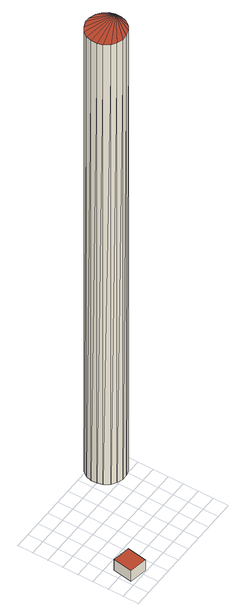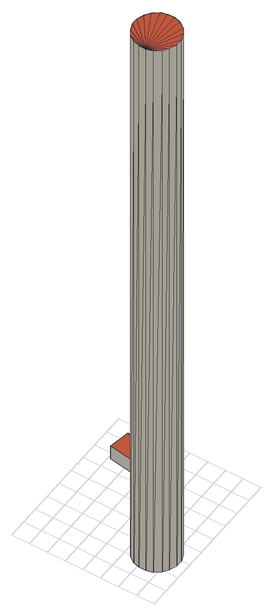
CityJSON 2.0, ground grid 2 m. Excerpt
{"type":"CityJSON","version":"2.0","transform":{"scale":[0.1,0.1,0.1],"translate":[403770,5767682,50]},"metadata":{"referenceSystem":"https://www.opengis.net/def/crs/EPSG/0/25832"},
"CityObjects":{
"building1":{"type":"Building","attributes":{"Gemeindeschluessel":"05515000","Geometrietyp2DReferenz":"3000","function":"31001_2500","roofType":"1000","measuredHeight":1.74},"address":[{"country":"Germany","locality":"Münster","thoroughfareNumber":"12a","thoroughfareName":"Ächterhoek"}],"geometry":[{"type":"Solid","lod":"2","boundaries":[[[[0,1,2,3]],[[4,5,1,0]],[[6,7,5,4]],[[3,2,7,6]],[[4,0,3,6]],[[1,5,7,2]]]],"semantics":{"surfaces":[{"type":"WallSurface"},{"type":"RoofSurface"},{"type":"GroundSurface"}],"values":[[0,0,0,0,1,2]]}}]},
"building2":{"type":"Building","attributes":{"Geometrietyp2DReferenz":"1000","Gemeindeschluessel":"05515000","function":"51002_1220","roofType":"9999","measuredHeight":70.73},"geometry":[{"type":"Solid","lod":"2","boundaries":[[[[8,9,10]],[[9,11,10]],[[12,13,8]],[[13,9,8]],[[14,15,12]],[[15,13,12]],[[16,17,14]],[[17,15,14]],[[18,19,16]],[[19,17,16]],[[20,21,18]],[[21,19,18]],[[22,23,20]],[[23,21,20]],[[24,25,22]],[[25,23,22]],[[26,27,24]],[[27,25,24]],[[28,29,26]],[[29,27,26]],[[30,31,28]],[[31,29,28]],[[32,33,30]],[[33,31,30]],[[34,35,32]],[[35,33,32]],[[36,37,34]],[[37,35,34]],[[38,39,36]],[[39,37,36]],[[40,41,38]],[[41,39,38]],[[42,43,40]],[[43,41,40]],[[44,45,42]],[[45,43,42]],[[46,47,44]],[[47,45,44]],[[10,11,46]],[[11,47,46]],[[11,9,47]],[[9,13,47]],[[13,15,47]],[[15,17,47]],[[17,19,47]],[[19,21,47]],[[21,23,47]],[[23,25,47]],[[25,27,47]],[[27,29,47]],[[29,31,47]],[[31,33,47]],[[33,35,47]],[[35,37,47]],[[37,39,47]],[[39,41,47]],[[41,43,47]],[[43,45,47]],[[8,10,12]],[[10,46,12]],[[46,44,12]],[[44,42,12]],[[42,40,12]],[[40,38,12]],[[38,36,12]],[[36,34,12]],[[34,32,12]],[[32,30,12]],[[30,28,12]],[[28,26,12]],[[26,24,12]],[[24,22,12]],[[22,20,12]],[[20,18,12]],[[18,16,12]],[[16,14,12]]]],"semantics":{"surfaces":[{"type":"WallSurface"},{"type":"GroundSurface"},{"type":"RoofSurface"}],"values":[[0,0,0,0,0,0,0,0,0,0,0,0,0,0,0,0,0,0,0,0,0,0,0,0,0,0,0,0,0,0,0,0,0,0,0,0,0,0,0,0,1,1,1,1,1,1,1,1,1,1,1,1,1,1,1,1,1,1,2,2,2,2,2,2,2,2,2,2,2,2,2,2,2,2,2,2]]}}]}
},
"vertices":[
[4,6,19],[4,6,2],[27,2,2],[27,2,19],[8,31,19],[8,31,2],[31,27,19],[31,27,2],
[141,126,727],[141,126,20],[136,133,727],[136,133,20],[143,119,727],[143,119,20],[143,111,727],[143,111,20],[141,104,727],[141,104,20],[136,97,727],[136,97,20],[130,93,727],[130,93,20],[122,90,727],[122,90,20],[115,90,727],[115,90,20],[107,93,727],[107,93,20],[101,97,727],[101,97,20],[96,104,727],[96,104,20],[94,111,727],[94,111,20],[94,119,727],[94,119,20],[96,126,727],[96,126,20],[101,133,727],[101,133,20],[107,137,727],[107,137,20],[115,140,727],[115,140,20],[122,140,727],[122,140,20],[130,137,727],[130,137,20]
]}
